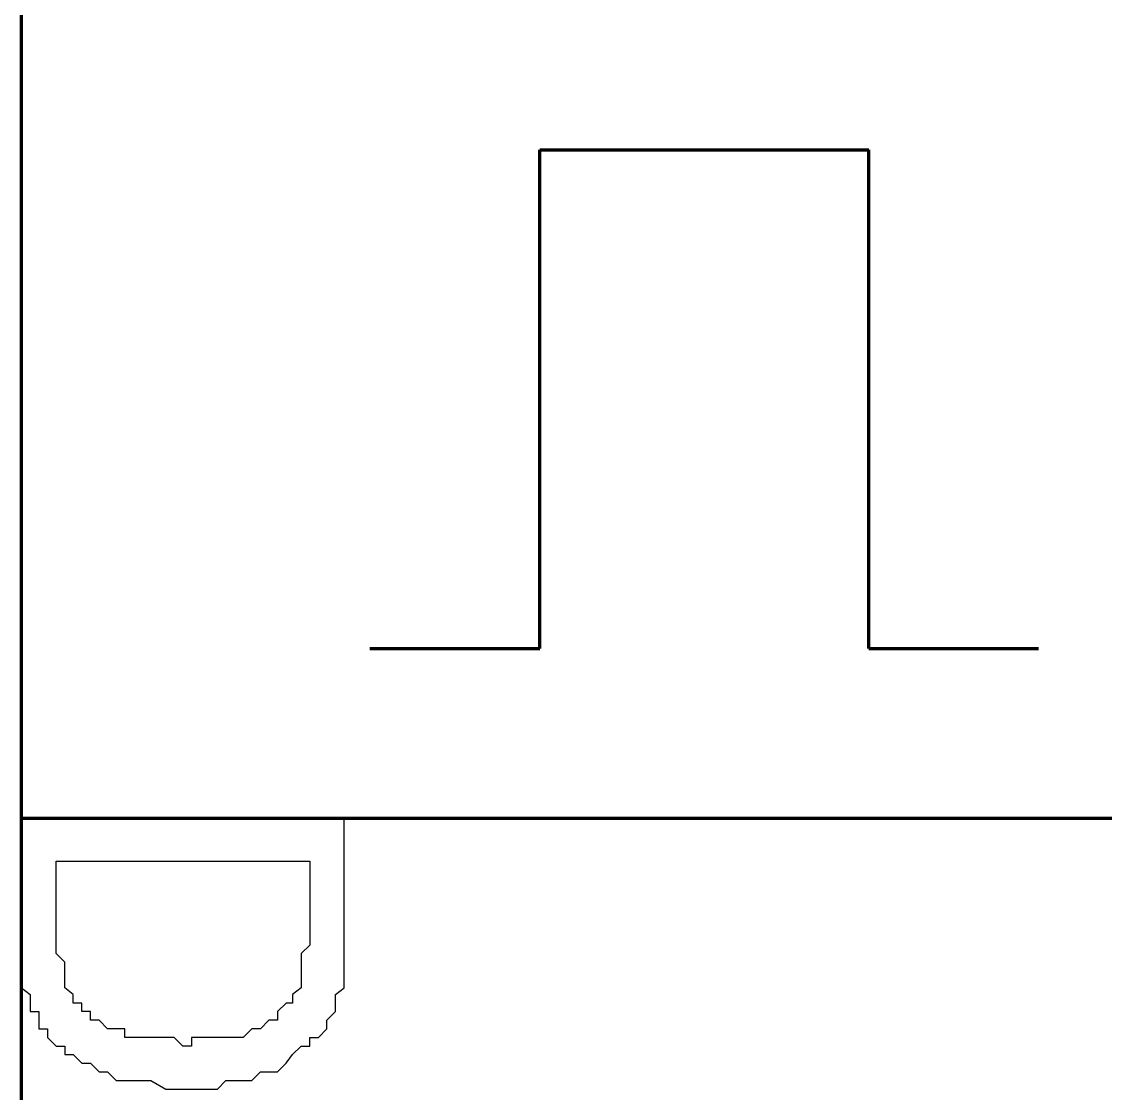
# Model space of a CAD drawing. Header units: millimetres. Extents: x -109 to -14.2, y -107.5 to -24.7.
# Drawn here: x -46.609 to -43.356, y -51.699 to -48.482 of the extents above; entities that cross this region are included whole.
import ezdxf

# ---------------------------------------------------------------- set-up
doc = ezdxf.new("R2010")
doc.units = ezdxf.units.MM
doc.header["$MEASUREMENT"] = 0
doc.layers.add('layer 1', color=7, linetype='Continuous')

msp = doc.modelspace()

# ---------------------------------------------------------------- linework, layer by layer
at = {"layer": 'layer 1', "color": 0, "lineweight": 80}
for points in [[(-46.6086, -91.5042), (-46.6086, -91.5042), (-46.6086, -40.7152), (-46.6086, -40.7152)], [(-45.0534, -48.866), (-45.0534, -48.866), (-44.066, -48.866), (-44.066, -48.866)], [(-45.0533, -50.3632), (-45.0533, -50.3632), (-45.0533, -48.866), (-45.0533, -48.866)], [(-44.0659, -50.3632), (-44.0659, -50.3632), (-44.0659, -48.866), (-44.0659, -48.866)], [(-45.5632, -50.3632), (-45.5632, -50.3632), (-45.0534, -50.3632), (-45.0534, -50.3632)], [(-44.066, -50.3632), (-44.066, -50.3632), (-43.5562, -50.3632), (-43.5562, -50.3632)], [(-46.6086, -50.873), (-46.6086, -50.873), (-37.9674, -50.873), (-37.9674, -50.873)]]:
    msp.add_open_spline(points, degree=3, dxfattribs=at)
at = {"layer": 'layer 1', "color": 0}
for points, knots in [([(-46.6086, -50.873), (-46.6086, -50.873), (-45.6406, -50.873), (-45.6406, -50.873), (-45.6406, -50.873), (-45.6406, -50.873), (-45.6406, -51.3828), (-45.6406, -51.3828), (-45.6406, -51.3828), (-45.6406, -51.3828), (-45.6664, -51.4022), (-45.6664, -51.4022), (-45.6664, -51.4022), (-45.6664, -51.4022), (-45.6664, -51.4538), (-45.6664, -51.4538), (-45.6664, -51.4538), (-45.6664, -51.4538), (-45.6922, -51.4796), (-45.6922, -51.4796), (-45.6922, -51.4796), (-45.6922, -51.4796), (-45.6922, -51.5055), (-45.6922, -51.5055), (-45.6922, -51.5055), (-45.6922, -51.5055), (-45.718, -51.5313), (-45.718, -51.5313), (-45.718, -51.5313), (-45.718, -51.5313), (-45.7438, -51.5313), (-45.7438, -51.5313), (-45.7438, -51.5313), (-45.7438, -51.5313), (-45.7438, -51.5571), (-45.7438, -51.5571), (-45.7438, -51.5571), (-45.7438, -51.5571), (-45.7696, -51.5571), (-45.7696, -51.5571), (-45.7696, -51.5571), (-45.7696, -51.5571), (-45.7954, -51.5829), (-45.7954, -51.5829), (-45.7954, -51.5829), (-45.7954, -51.5829), (-45.8148, -51.6087), (-45.8148, -51.6087), (-45.8148, -51.6087), (-45.8148, -51.6087), (-45.8406, -51.6345), (-45.8406, -51.6345), (-45.8406, -51.6345), (-45.8406, -51.6345), (-45.8922, -51.6345), (-45.8922, -51.6345), (-45.8922, -51.6345), (-45.8922, -51.6345), (-45.9181, -51.6603), (-45.9181, -51.6603), (-45.9181, -51.6603), (-45.9181, -51.6603), (-45.9955, -51.6603), (-45.9955, -51.6603), (-45.9955, -51.6603), (-45.9955, -51.6603), (-46.0213, -51.6861), (-46.0213, -51.6861), (-46.0213, -51.6861), (-46.0213, -51.6861), (-46.1762, -51.6861), (-46.1762, -51.6861), (-46.1762, -51.6861), (-46.1762, -51.6861), (-46.2214, -51.6603), (-46.2214, -51.6603), (-46.2214, -51.6603), (-46.2214, -51.6603), (-46.3246, -51.6603), (-46.3246, -51.6603), (-46.3246, -51.6603), (-46.3246, -51.6603), (-46.3505, -51.6345), (-46.3505, -51.6345), (-46.3505, -51.6345), (-46.3505, -51.6345), (-46.3763, -51.6345), (-46.3763, -51.6345), (-46.3763, -51.6345), (-46.3763, -51.6345), (-46.4021, -51.6087), (-46.4021, -51.6087), (-46.4021, -51.6087), (-46.4021, -51.6087), (-46.4279, -51.6087), (-46.4279, -51.6087), (-46.4279, -51.6087), (-46.4279, -51.6087), (-46.4537, -51.5829), (-46.4537, -51.5829), (-46.4537, -51.5829), (-46.4537, -51.5829), (-46.4795, -51.5829), (-46.4795, -51.5829), (-46.4795, -51.5829), (-46.4795, -51.5829), (-46.4795, -51.5571), (-46.4795, -51.5571), (-46.4795, -51.5571), (-46.4795, -51.5571), (-46.5053, -51.5571), (-46.5053, -51.5571), (-46.5053, -51.5571), (-46.5053, -51.5571), (-46.5311, -51.5313), (-46.5311, -51.5313), (-46.5311, -51.5313), (-46.5311, -51.5313), (-46.5311, -51.5055), (-46.5311, -51.5055), (-46.5311, -51.5055), (-46.5311, -51.5055), (-46.557, -51.5055), (-46.557, -51.5055), (-46.557, -51.5055), (-46.557, -51.5055), (-46.557, -51.4538), (-46.557, -51.4538), (-46.557, -51.4538), (-46.557, -51.4538), (-46.5828, -51.4538), (-46.5828, -51.4538), (-46.5828, -51.4538), (-46.5828, -51.4538), (-46.5828, -51.4022), (-46.5828, -51.4022), (-46.5828, -51.4022), (-46.5828, -51.4022), (-46.6086, -51.3828), (-46.6086, -51.3828), (-46.6086, -51.3828), (-46.6086, -51.3828), (-46.6086, -51.228), (-46.6086, -51.228), (-46.6086, -51.228), (-46.6086, -51.228), (-46.6086, -50.873), (-46.6086, -50.873)], [0, 0, 0, 0, 0.026316, 0.026316, 0.026316, 0.026316, 0.052632, 0.052632, 0.052632, 0.052632, 0.078947, 0.078947, 0.078947, 0.078947, 0.105263, 0.105263, 0.105263, 0.105263, 0.131579, 0.131579, 0.131579, 0.131579, 0.157895, 0.157895, 0.157895, 0.157895, 0.184211, 0.184211, 0.184211, 0.184211, 0.210526, 0.210526, 0.210526, 0.210526, 0.236842, 0.236842, 0.236842, 0.236842, 0.263158, 0.263158, 0.263158, 0.263158, 0.289474, 0.289474, 0.289474, 0.289474, 0.315789, 0.315789, 0.315789, 0.315789, 0.342105, 0.342105, 0.342105, 0.342105, 0.368421, 0.368421, 0.368421, 0.368421, 0.394737, 0.394737, 0.394737, 0.394737, 0.421053, 0.421053, 0.421053, 0.421053, 0.447368, 0.447368, 0.447368, 0.447368, 0.473684, 0.473684, 0.473684, 0.473684, 0.5, 0.5, 0.5, 0.5, 0.526316, 0.526316, 0.526316, 0.526316, 0.552632, 0.552632, 0.552632, 0.552632, 0.578947, 0.578947, 0.578947, 0.578947, 0.605263, 0.605263, 0.605263, 0.605263, 0.631579, 0.631579, 0.631579, 0.631579, 0.657895, 0.657895, 0.657895, 0.657895, 0.684211, 0.684211, 0.684211, 0.684211, 0.710526, 0.710526, 0.710526, 0.710526, 0.736842, 0.736842, 0.736842, 0.736842, 0.763158, 0.763158, 0.763158, 0.763158, 0.789474, 0.789474, 0.789474, 0.789474, 0.815789, 0.815789, 0.815789, 0.815789, 0.842105, 0.842105, 0.842105, 0.842105, 0.868421, 0.868421, 0.868421, 0.868421, 0.894737, 0.894737, 0.894737, 0.894737, 0.921053, 0.921053, 0.921053, 0.921053, 0.947368, 0.947368, 0.947368, 0.947368, 1, 1, 1, 1]), ([(-46.5053, -51.0021), (-46.5053, -51.0021), (-46.5053, -51.2796), (-46.5053, -51.2796), (-46.5053, -51.2796), (-46.5053, -51.2796), (-46.4795, -51.3054), (-46.4795, -51.3054), (-46.4795, -51.3054), (-46.4795, -51.3054), (-46.4795, -51.3828), (-46.4795, -51.3828), (-46.4795, -51.3828), (-46.4795, -51.3828), (-46.4537, -51.4022), (-46.4537, -51.4022), (-46.4537, -51.4022), (-46.4537, -51.4022), (-46.4537, -51.428), (-46.4537, -51.428), (-46.4537, -51.428), (-46.4537, -51.428), (-46.4279, -51.428), (-46.4279, -51.428), (-46.4279, -51.428), (-46.4279, -51.428), (-46.4279, -51.4538), (-46.4279, -51.4538), (-46.4279, -51.4538), (-46.4279, -51.4538), (-46.4021, -51.4538), (-46.4021, -51.4538), (-46.4021, -51.4538), (-46.4021, -51.4538), (-46.4021, -51.4796), (-46.4021, -51.4796), (-46.4021, -51.4796), (-46.4021, -51.4796), (-46.3763, -51.4796), (-46.3763, -51.4796), (-46.3763, -51.4796), (-46.3763, -51.4796), (-46.3505, -51.5055), (-46.3505, -51.5055), (-46.3505, -51.5055), (-46.3505, -51.5055), (-46.2988, -51.5055), (-46.2988, -51.5055), (-46.2988, -51.5055), (-46.2988, -51.5055), (-46.2988, -51.5313), (-46.2988, -51.5313), (-46.2988, -51.5313), (-46.2988, -51.5313), (-46.1504, -51.5313), (-46.1504, -51.5313), (-46.1504, -51.5313), (-46.1504, -51.5313), (-46.1246, -51.5571), (-46.1246, -51.5571), (-46.1246, -51.5571), (-46.1246, -51.5571), (-46.0988, -51.5571), (-46.0988, -51.5571), (-46.0988, -51.5571), (-46.0988, -51.5571), (-46.0988, -51.5313), (-46.0988, -51.5313), (-46.0988, -51.5313), (-46.0988, -51.5313), (-45.9439, -51.5313), (-45.9439, -51.5313), (-45.9439, -51.5313), (-45.9439, -51.5313), (-45.9181, -51.5055), (-45.9181, -51.5055), (-45.9181, -51.5055), (-45.9181, -51.5055), (-45.8922, -51.5055), (-45.8922, -51.5055), (-45.8922, -51.5055), (-45.8922, -51.5055), (-45.8664, -51.4796), (-45.8664, -51.4796), (-45.8664, -51.4796), (-45.8664, -51.4796), (-45.8406, -51.4796), (-45.8406, -51.4796), (-45.8406, -51.4796), (-45.8406, -51.4796), (-45.8406, -51.4538), (-45.8406, -51.4538), (-45.8406, -51.4538), (-45.8406, -51.4538), (-45.8148, -51.428), (-45.8148, -51.428), (-45.8148, -51.428), (-45.8148, -51.428), (-45.7954, -51.428), (-45.7954, -51.428), (-45.7954, -51.428), (-45.7954, -51.428), (-45.7954, -51.4022), (-45.7954, -51.4022), (-45.7954, -51.4022), (-45.7954, -51.4022), (-45.7696, -51.3828), (-45.7696, -51.3828), (-45.7696, -51.3828), (-45.7696, -51.3828), (-45.7696, -51.2796), (-45.7696, -51.2796), (-45.7696, -51.2796), (-45.7696, -51.2796), (-45.7438, -51.2538), (-45.7438, -51.2538), (-45.7438, -51.2538), (-45.7438, -51.2538), (-45.7438, -51.0021), (-45.7438, -51.0021), (-45.7438, -51.0021), (-45.7438, -51.0021), (-46.5053, -51.0021), (-46.5053, -51.0021)], [0, 0, 0, 0, 0.03125, 0.03125, 0.03125, 0.03125, 0.0625, 0.0625, 0.0625, 0.0625, 0.09375, 0.09375, 0.09375, 0.09375, 0.125, 0.125, 0.125, 0.125, 0.15625, 0.15625, 0.15625, 0.15625, 0.1875, 0.1875, 0.1875, 0.1875, 0.21875, 0.21875, 0.21875, 0.21875, 0.25, 0.25, 0.25, 0.25, 0.28125, 0.28125, 0.28125, 0.28125, 0.3125, 0.3125, 0.3125, 0.3125, 0.34375, 0.34375, 0.34375, 0.34375, 0.375, 0.375, 0.375, 0.375, 0.40625, 0.40625, 0.40625, 0.40625, 0.4375, 0.4375, 0.4375, 0.4375, 0.46875, 0.46875, 0.46875, 0.46875, 0.5, 0.5, 0.5, 0.5, 0.53125, 0.53125, 0.53125, 0.53125, 0.5625, 0.5625, 0.5625, 0.5625, 0.59375, 0.59375, 0.59375, 0.59375, 0.625, 0.625, 0.625, 0.625, 0.65625, 0.65625, 0.65625, 0.65625, 0.6875, 0.6875, 0.6875, 0.6875, 0.71875, 0.71875, 0.71875, 0.71875, 0.75, 0.75, 0.75, 0.75, 0.78125, 0.78125, 0.78125, 0.78125, 0.8125, 0.8125, 0.8125, 0.8125, 0.84375, 0.84375, 0.84375, 0.84375, 0.875, 0.875, 0.875, 0.875, 0.90625, 0.90625, 0.90625, 0.90625, 0.9375, 0.9375, 0.9375, 0.9375, 1, 1, 1, 1])]:
    msp.add_open_spline(points, degree=3, knots=knots, dxfattribs=at)

doc.saveas('drawing.dxf')
